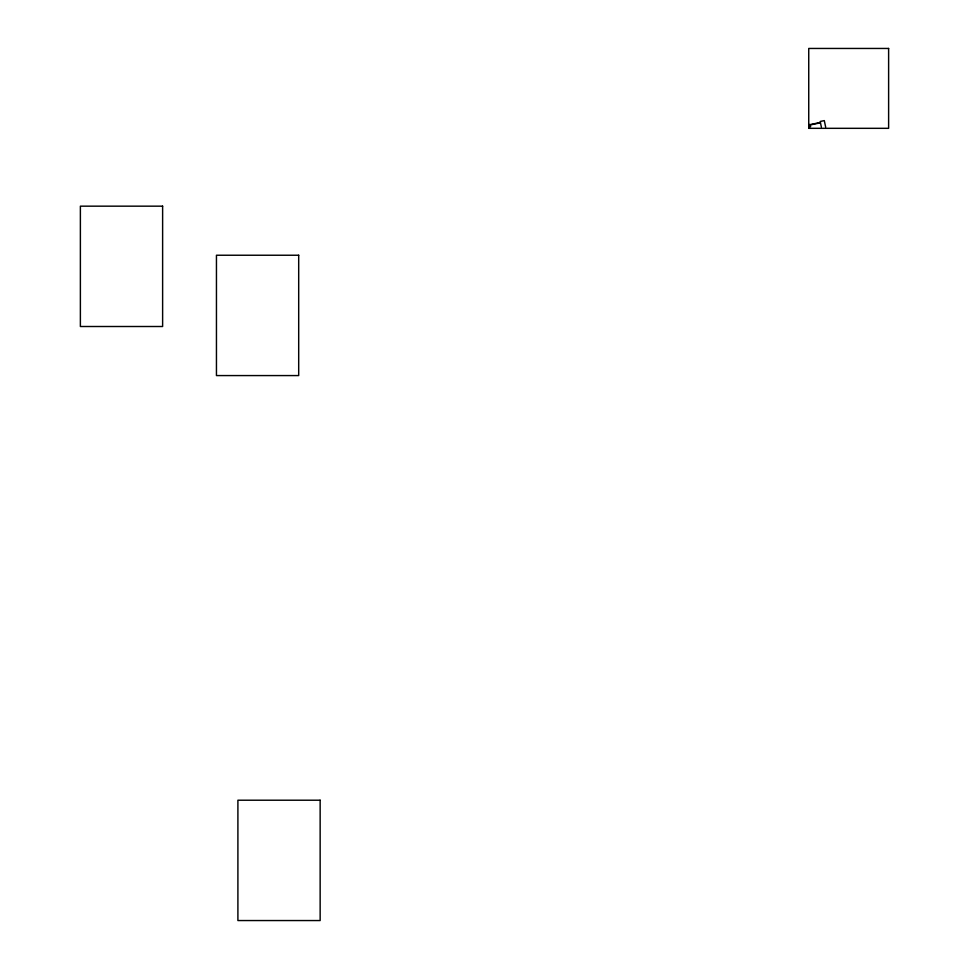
<?xml version="1.0" encoding="UTF-8"?>
<svg xmlns="http://www.w3.org/2000/svg" width="969" height="969" viewBox="0 0 969 969"><rect width="100%" height="100%" fill="white"/><g stroke="black" fill="none" stroke-linecap="round" stroke-linejoin="round"><path stroke-width="1.45" d="M820.186 121.476L824.292 120.604L825.673 127.133M820.464 122.784L810.241 124.953L810.605 126.673L808.752 127.072L809.006 128.32M821.385 127.145L820.392 122.433L809.418 124.759A1.369 1.369 0 0 0 808.74 124.335M888.621 48.45L808.74 48.45L808.74 128.32L888.621 128.32L888.621 48.45M162.622 206.167L80.379 206.167L80.379 326.505L162.622 326.505L162.622 206.167M298.694 255.235L216.45 255.235L216.45 375.572L298.694 375.572L298.694 255.235M320.145 800.212L237.902 800.212L237.902 920.55L320.145 920.55L320.145 800.212"/></g></svg>
